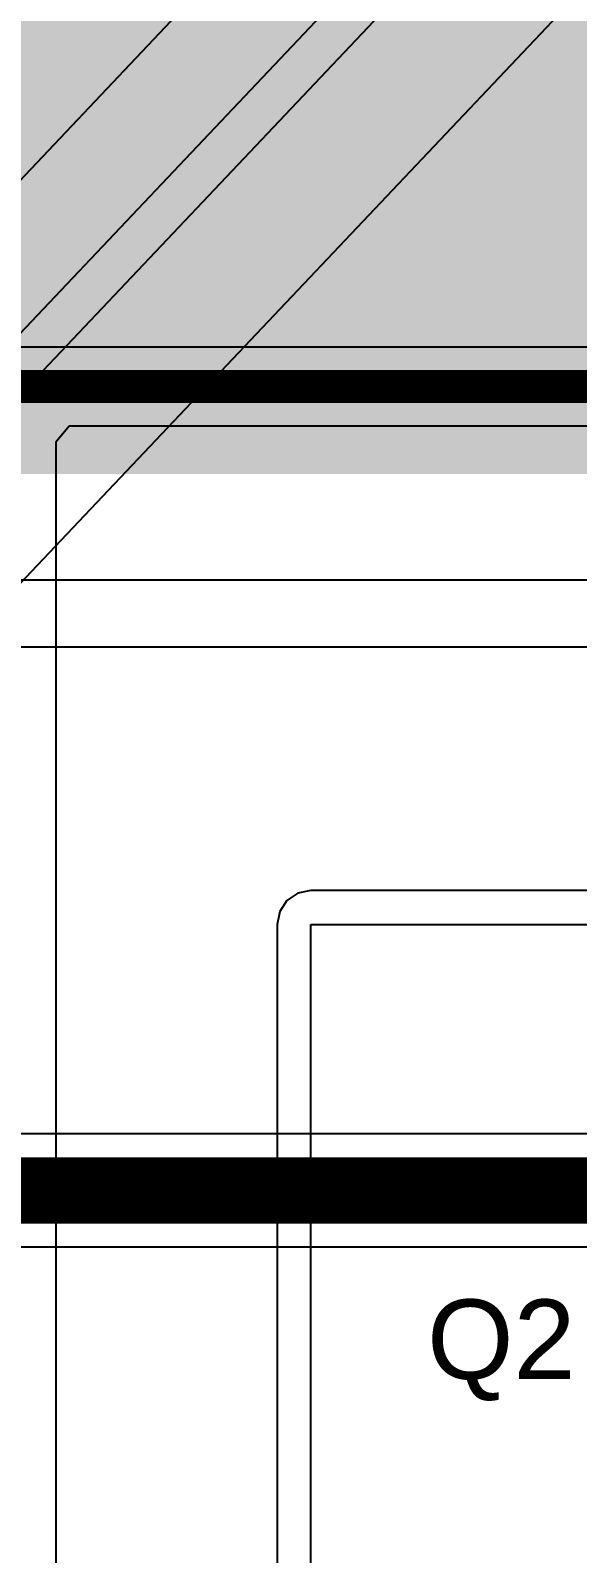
# Model space of a CAD drawing. Header units: inches. Extents: x 0 to 5379, y 0 to 5429.
# Drawn here: x 305.33 to 311.61, y 54.53 to 72.02 of the extents above; entities that cross this region are included whole.
import ezdxf

# ---------------------------------------------------------------- set-up
doc = ezdxf.new("R2010")
doc.units = ezdxf.units.IN
for name, color, linetype in [('Bottom Layer', 5, 'Continuous'), ('Bottom Solder', 6, 'Continuous'), ('PWR', 156, 'Continuous'), ('Top Layer', 1, 'Continuous'), ('Top Overlay', 2, 'Continuous'), ('Top Solder', 216, 'Continuous')]:
    doc.layers.add(name, color=color, linetype=linetype)
doc.styles.add('Arial', font='', dxfattribs={"height": 0.2})
doc.styles.get('Arial').set_extended_font_data('Arial')

# ---------------------------------------------------------------- blocks, each defined once
blk = doc.blocks.new('13_WQFN_HR__3_2__149')
at = {"layer": 'Top Solder'}
for p in [(1.31, 1.075), (-0.423, 1.047), (1.302, -1.253), (-0.423, -1.678)]:
    blk.add_line(p, (5373.4, -5085.409), dxfattribs=at)

msp = doc.modelspace()

# ---------------------------------------------------------------- hatches: boundary and pattern name
at = {"layer": 'Bottom Solder'}
for points in [[(248.535, 66.929), (348.971, 66.929), (348.971, 82.731), (248.535, 82.731)], [(191.321, 66.929), (348.971, 66.929), (348.971, 71.631), (191.321, 71.631)]]:
    msp.add_hatch(color=6, dxfattribs=at).paths.add_polyline_path(points)

# ---------------------------------------------------------------- linework, layer by layer
at = {"layer": 'Bottom Layer'}
for p, q in [((312.837, 65.71), (266.192, 65.71)), ((266.51, 64.941), (312.837, 64.941))]:
    msp.add_line(p, q, dxfattribs=at)
at = {"layer": 'PWR'}
for p, q in [((323.901, 59.347), (303.131, 59.347)), ((303.399, 58.052), (337.838, 58.052))]:
    msp.add_line(p, q, dxfattribs=at)
msp.add_lwpolyline([(303.131, 58.699, 0.762, 0.762, 0), (338.785, 58.699, 0.762, 0.762, 0)], format="xyseb", dxfattribs=at)
at = {"layer": 'Top Layer'}
for p, q in [((341.112, 68.387), (304.806, 68.387)), ((305.62, 67.303), (305.769, 67.481)), ((305.769, 67.481), (340.925, 67.481)), ((305.62, 32.772), (305.62, 67.303)), ((308.398, 62.114), (308.272, 62.03)), ((308.547, 62.143), (308.398, 62.114)), ((314.724, 62.143), (308.547, 62.143)), ((308.272, 62.03), (308.188, 61.904)), ((308.188, 61.904), (308.158, 61.755)), ((308.158, 61.755), (308.158, 52.405)), ((308.547, 52.405), (308.547, 61.755)), ((308.547, 61.755), (314.724, 61.755))]:
    msp.add_line(p, q, dxfattribs=at)
msp.add_lwpolyline([(302.443, 67.934, 0.381, 0.381, 0), (341.112, 67.934, 0.381, 0.381, 0)], format="xyseb", dxfattribs=at)

# ---------------------------------------------------------------- block references
at = {"rotation": 90}
msp.add_blockref('13_WQFN_HR__3_2__149', (293.8, 55.809), dxfattribs=at)

# ---------------------------------------------------------------- texts
at = {"layer": 'Top Overlay', "style": 'Arial'}
msp.add_text('Q2', height=0.9144, dxfattribs=at).set_placement((309.88, 56.531))

doc.saveas('drawing.dxf')
